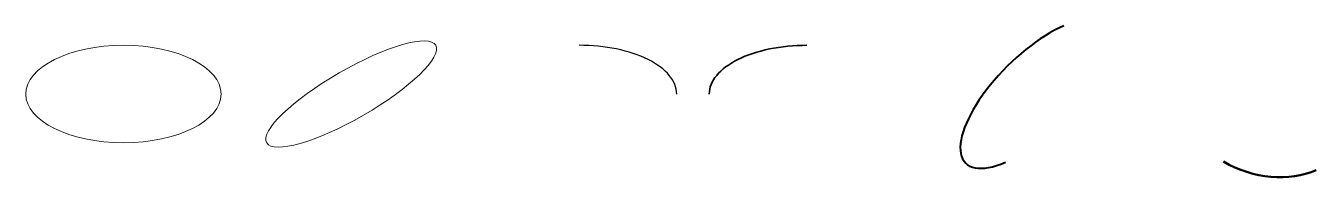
# Model space of a CAD drawing. Units: millimetres at full size, sheet at 1:200. Extents: x 50100 to 129400, y 53973 to 63600.
import ezdxf

# ---------------------------------------------------------------- set-up
doc = ezdxf.new("R2010")
doc.units = ezdxf.units.MM
doc.header["$LTSCALE"] = 200
doc.layers.add('本体', color=4, linetype='Continuous', lineweight=9)

msp = doc.modelspace()

# ---------------------------------------------------------------- linework, layer by layer
at = {"layer": '本体', "color": 6, "lineweight": 40}
msp.add_ellipse((112100, 59400), major_axis=(4243, 4243), ratio=0.4, start_param=0.785398, end_param=3.926991, dxfattribs=at)
at = {"layer": '本体', "color": 7, "lineweight": 18}
msp.add_ellipse((70100, 59400), major_axis=(5196, 3000), ratio=0.25, dxfattribs=at)
at = {"layer": '本体'}
msp.add_ellipse((56100, 59400), major_axis=(6000, 0), ratio=0.5, dxfattribs=at)
at = {"layer": '本体', "color": 3, "lineweight": 25}
msp.add_ellipse((84100, 59400), major_axis=(6000, 0), ratio=0.5, start_param=6.283185, end_param=7.853982, dxfattribs=at)
at = {"layer": '本体', "color": 2, "lineweight": 35}
msp.add_ellipse((98100, 59400), major_axis=(6000, 0), ratio=0.5, start_param=1.570796, end_param=3.141593, dxfattribs=at)
at = {"layer": '本体', "color": 5, "lineweight": 50}
msp.add_ellipse((126100, 59400), major_axis=(5196, -3000), ratio=0.8, start_param=4.712389, end_param=5.759587, dxfattribs=at)

doc.saveas('drawing.dxf')
